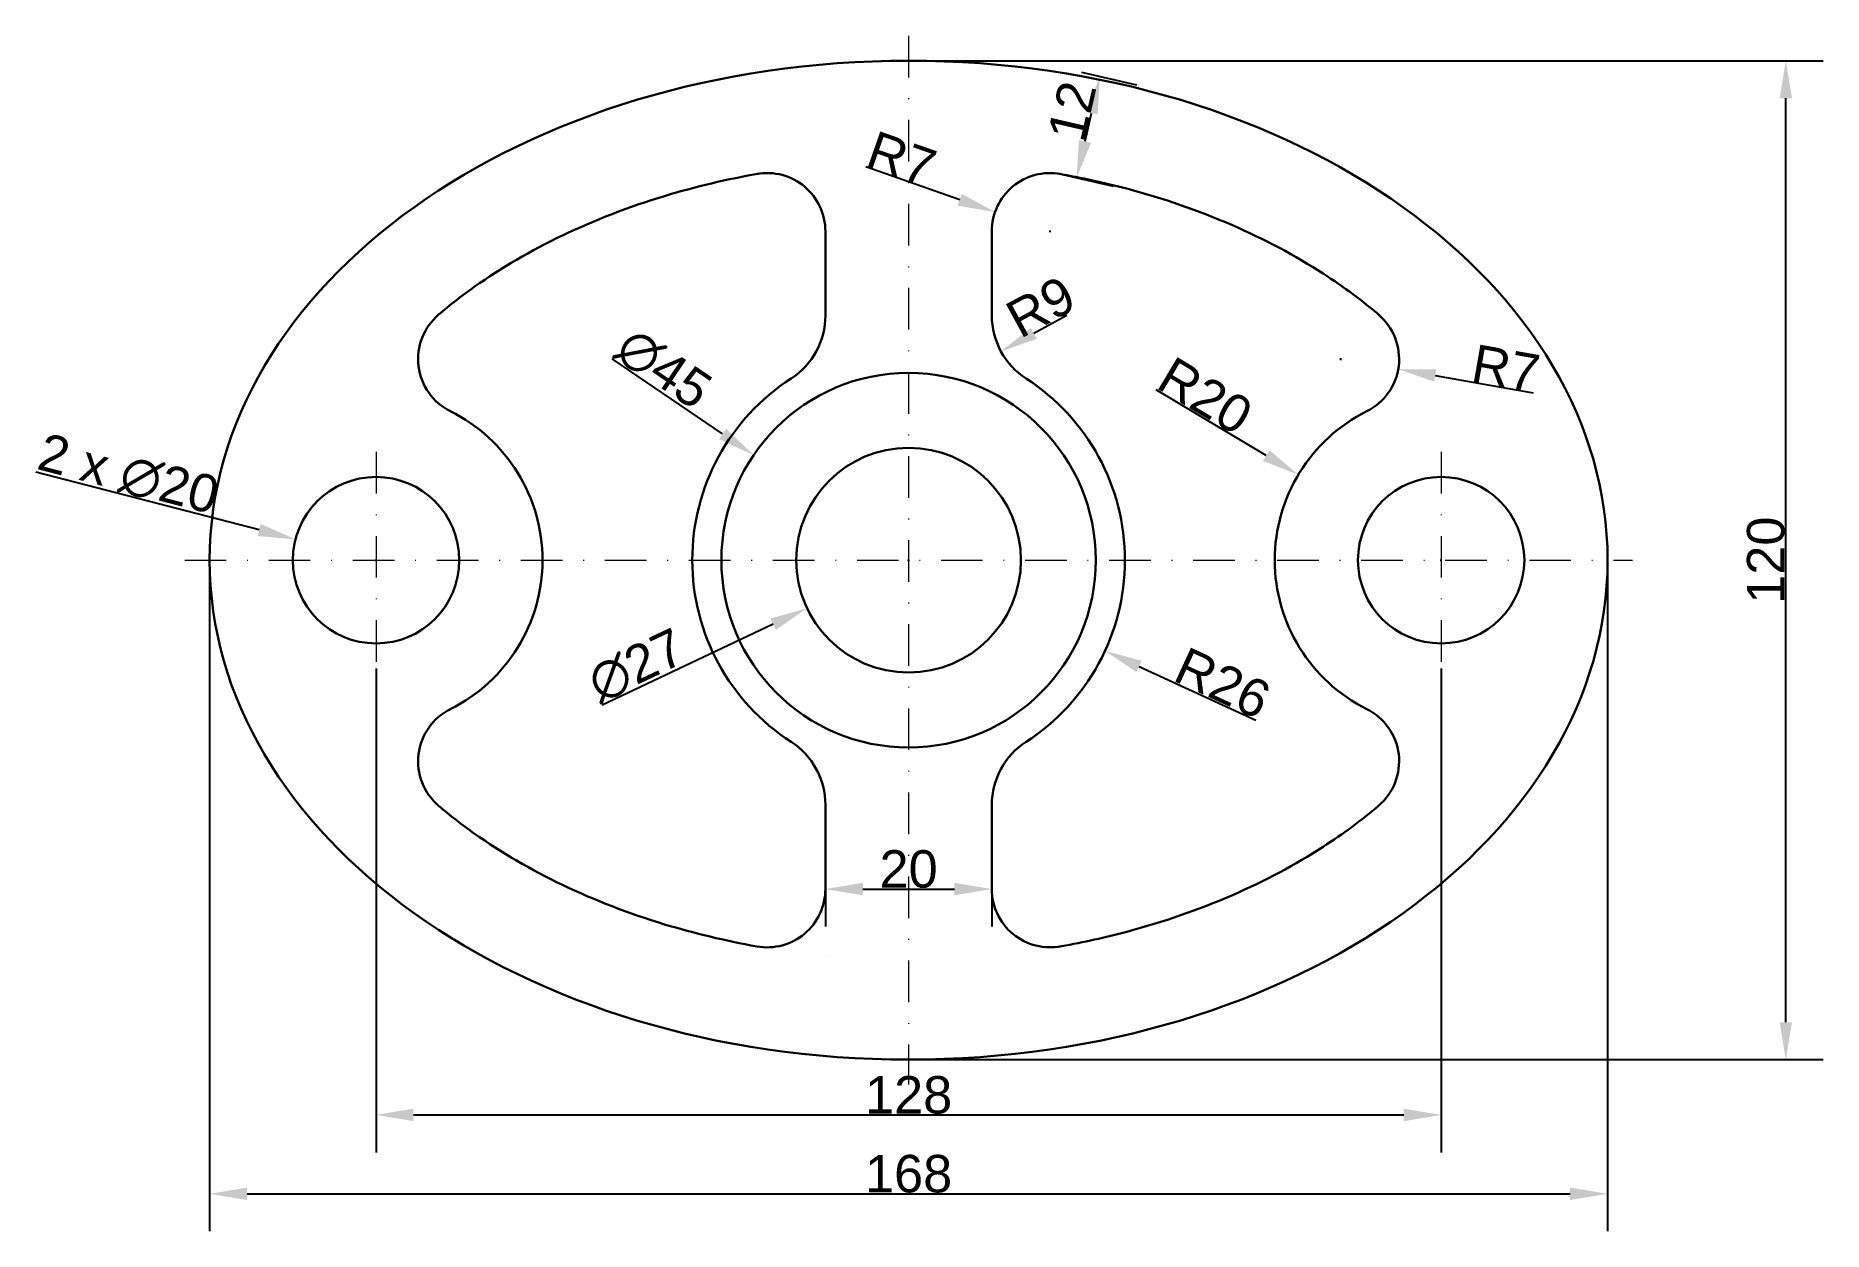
# Model space of a CAD drawing. Header units: inches. Extents: x -21 to 194, y -81 to 63.
import ezdxf

# ---------------------------------------------------------------- set-up
doc = ezdxf.new("R2010")
doc.units = ezdxf.units.IN
doc.header["$LTSCALE"] = 10
doc.header["$MEASUREMENT"] = 0
doc.linetypes.add('DASHDOT', pattern=[1, 0.5, -0.25, 0, -0.25])
doc.layers.add('BLU', color=5, linetype='Continuous', lineweight=30)
doc.layers.add('RED', color=1, linetype='DASHDOT', lineweight=20)
doc.styles.add('Text 4.5', font='arial.ttf')
doc.dimstyles.new('Cote 4.5', dxfattribs={"dimtxt": 4.5, "dimasz": 4.5, "dimexe": 4.5, "dimexo": 0, "dimgap": 0.09, "dimtad": 1, "dimdec": 0, "dimzin": 0, "dimdsep": 46, "dimtxsty": 'Text 4.5', "dimcen": 0.09, "dimadec": 0, "dimazin": 0, "dimtfac": 1, "dimtdec": 0, "dimtofl": 0, "dimtmove": 0, "dimatfit": 0, "dimfxl": 1, "dimtolj": 1, "dimtzin": 0, "dimarcsym": 1})

# ---------------------------------------------------------------- blocks, each defined once
blk = doc.blocks.new('*D2')
at = {"color": 0, "lineweight": -2, "transparency": 16777216}
for p, q in [((74, -34.45), (74, -44.01)), ((94, -34.45), (94, -44.01)), ((78.5, -39.51), (89.5, -39.51))]:
    blk.add_line(p, q, dxfattribs=at)
at = {"color": 0, "transparency": 16777216}
for points in [[(78.5, -38.76), (78.5, -40.26), (74, -39.51)], [(89.5, -38.76), (89.5, -40.26), (94, -39.51)]]:
    blk.add_solid(points, dxfattribs=at)
at = {"layer": 'Defpoints', "color": 0, "transparency": 16777216}
for p in [(74, -34.45), (94, -34.45), (94, -39.51)]:
    blk.add_point(p, dxfattribs=at)
at = {"color": 0, "transparency": 16777216, "insert": (84, -37.12), "char_height": 4.5, "attachment_point": 5, "style": 'Text 4.5'}
blk.add_mtext('\\A1;20', dxfattribs=at)
blk = doc.blocks.new('*D3')
at = {"color": 0, "lineweight": -2, "transparency": 16777216}
for p, q in [((20, -13), (20, -71.14)), ((148, -13), (148, -71.14)), ((24.5, -66.64), (143.5, -66.64))]:
    blk.add_line(p, q, dxfattribs=at)
at = {"color": 0, "transparency": 16777216}
for points in [[(24.5, -65.89), (24.5, -67.39), (20, -66.64)], [(143.5, -65.89), (143.5, -67.39), (148, -66.64)]]:
    blk.add_solid(points, dxfattribs=at)
at = {"layer": 'Defpoints', "color": 0, "transparency": 16777216}
for p in [(20, -13), (148, -13), (148, -66.64)]:
    blk.add_point(p, dxfattribs=at)
at = {"color": 0, "transparency": 16777216, "insert": (84, -64.26), "char_height": 4.5, "attachment_point": 5, "style": 'Text 4.5'}
blk.add_mtext('\\A1;128', dxfattribs=at)
blk = doc.blocks.new('*D4')
at = {"color": 0, "lineweight": -2, "transparency": 16777216}
for p, q in [((0, 0), (0, -80.62)), ((168, 0), (168, -80.62)), ((4.5, -76.12), (163.5, -76.12))]:
    blk.add_line(p, q, dxfattribs=at)
at = {"color": 0, "transparency": 16777216}
for points in [[(4.5, -75.37), (4.5, -76.87), (0, -76.12)], [(163.5, -75.37), (163.5, -76.87), (168, -76.12)]]:
    blk.add_solid(points, dxfattribs=at)
at = {"layer": 'Defpoints', "color": 0, "transparency": 16777216}
for p in [(0, 0), (168, 0), (168, -76.12)]:
    blk.add_point(p, dxfattribs=at)
at = {"color": 0, "transparency": 16777216, "insert": (84, -73.73), "char_height": 4.5, "attachment_point": 5, "style": 'Text 4.5'}
blk.add_mtext('\\A1;168', dxfattribs=at)
blk = doc.blocks.new('*D5')
at = {"color": 0, "lineweight": -2, "transparency": 16777216}
for p, q in [((84, 60), (193.92, 60)), ((189.42, -55.5), (189.42, 55.5)), ((84, -60), (193.92, -60))]:
    blk.add_line(p, q, dxfattribs=at)
at = {"color": 0, "transparency": 16777216}
for points in [[(188.67, 55.5), (190.17, 55.5), (189.42, 60)], [(188.67, -55.5), (190.17, -55.5), (189.42, -60)]]:
    blk.add_solid(points, dxfattribs=at)
at = {"layer": 'Defpoints', "color": 0, "transparency": 16777216}
for p in [(84, 60), (189.42, 60), (84, -60)]:
    blk.add_point(p, dxfattribs=at)
at = {"color": 0, "transparency": 16777216, "insert": (187.03, 0), "char_height": 4.5, "attachment_point": 5, "rotation": 90, "style": 'Text 4.5'}
blk.add_mtext('\\A1;120', dxfattribs=at)
blk = doc.blocks.new('*D6')
at = {"color": 0, "lineweight": -2, "transparency": 16777216}
for p, q in [((5.96, 3.63), (-20.9, 10.56)), ((19.91, 0), (20.09, 0)), ((20, -0.09), (20, 0.09))]:
    blk.add_line(p, q, dxfattribs=at)
at = {"color": 0, "transparency": 16777216}
blk.add_solid([(6.15, 4.35), (5.77, 2.9), (10.32, 2.5)], dxfattribs=at)
at = {"layer": 'Defpoints', "color": 0, "transparency": 16777216}
for p in [(10.32, 2.5), (29.68, -2.5)]:
    blk.add_point(p, dxfattribs=at)
at = {"color": 0, "transparency": 16777216, "insert": (-9.76, 10.28), "char_height": 4.5, "attachment_point": 5, "rotation": 345.522, "style": 'Text 4.5'}
blk.add_mtext('\\A1;2 x ∅20', dxfattribs=at)
blk = doc.blocks.new('*D7')
at = {"color": 0, "lineweight": -2, "transparency": 16777216}
for p, q in [((61.65, 15.16), (48.37, 24.17)), ((83.91, 0), (84.09, 0)), ((84, -0.09), (84, 0.09))]:
    blk.add_line(p, q, dxfattribs=at)
at = {"color": 0, "transparency": 16777216}
blk.add_solid([(62.08, 15.78), (61.23, 14.53), (65.38, 12.63)], dxfattribs=at)
at = {"layer": 'Defpoints', "color": 0, "transparency": 16777216}
for p in [(65.38, 12.63), (102.62, -12.63)]:
    blk.add_point(p, dxfattribs=at)
at = {"color": 0, "transparency": 16777216, "insert": (54.56, 23), "char_height": 4.5, "attachment_point": 5, "rotation": 325.854, "style": 'Text 4.5'}
blk.add_mtext('\\A1;∅45', dxfattribs=at)
blk = doc.blocks.new('*D8')
at = {"color": 0, "lineweight": -2, "transparency": 16777216}
for p, q in [((84, -0.09), (84, 0.09)), ((83.91, 0), (84.09, 0)), ((67.73, -7.69), (47.17, -17.41))]:
    blk.add_line(p, q, dxfattribs=at)
at = {"color": 0, "transparency": 16777216}
blk.add_solid([(67.41, -7.02), (68.05, -8.37), (71.8, -5.77)], dxfattribs=at)
at = {"layer": 'Defpoints', "color": 0, "transparency": 16777216}
for p in [(96.2, 5.77), (71.8, -5.77)]:
    blk.add_point(p, dxfattribs=at)
at = {"color": 0, "transparency": 16777216, "insert": (51.31, -12.68), "char_height": 4.5, "attachment_point": 5, "rotation": 25.3076, "style": 'Text 4.5'}
blk.add_mtext('\\A1;∅27', dxfattribs=at)
blk = doc.blocks.new('*D9')
at = {"color": 0, "lineweight": -2, "transparency": 16777216}
for p, q in [((135.86, 24.16), (136.04, 24.16)), ((135.95, 24.07), (135.95, 24.25)), ((147.28, 22.18), (159.04, 20.11))]:
    blk.add_line(p, q, dxfattribs=at)
at = {"color": 0, "transparency": 16777216}
blk.add_solid([(147.41, 22.92), (147.15, 21.44), (142.85, 22.95)], dxfattribs=at)
at = {"layer": 'Defpoints', "color": 0, "transparency": 16777216}
for p in [(135.95, 24.16), (142.85, 22.95)]:
    blk.add_point(p, dxfattribs=at)
at = {"color": 0, "transparency": 16777216, "insert": (155.78, 23.06), "char_height": 4.5, "attachment_point": 5, "rotation": 350.0449, "style": 'Text 4.5'}
blk.add_mtext('\\A1;R7', dxfattribs=at)
blk = doc.blocks.new('*D10')
at = {"color": 0, "lineweight": -2, "transparency": 16777216}
for p, q in [((90.14, 43.3), (78.87, 47.24)), ((100.91, 39.51), (101.09, 39.51)), ((101, 39.42), (101, 39.6))]:
    blk.add_line(p, q, dxfattribs=at)
at = {"color": 0, "transparency": 16777216}
blk.add_solid([(90.39, 44.01), (89.9, 42.59), (94.39, 41.82)], dxfattribs=at)
at = {"layer": 'Defpoints', "color": 0, "transparency": 16777216}
for p in [(94.39, 41.82), (101, 39.51)]:
    blk.add_point(p, dxfattribs=at)
at = {"color": 0, "transparency": 16777216, "insert": (83.16, 48.22), "char_height": 4.5, "attachment_point": 5, "rotation": 340.7529, "style": 'Text 4.5'}
blk.add_mtext('\\A1;R7', dxfattribs=at)
blk = doc.blocks.new('*D11')
at = {"color": 0, "lineweight": -2, "transparency": 16777216}
for p, q in [((126.97, 12.57), (113.74, 20.48)), ((147.91, 0), (148.09, 0)), ((148, -0.09), (148, 0.09))]:
    blk.add_line(p, q, dxfattribs=at)
at = {"color": 0, "transparency": 16777216}
blk.add_solid([(127.36, 13.22), (126.59, 11.93), (130.83, 10.26)], dxfattribs=at)
at = {"layer": 'Defpoints', "color": 0, "transparency": 16777216}
for p in [(130.83, 10.26), (148, 0)]:
    blk.add_point(p, dxfattribs=at)
at = {"color": 0, "transparency": 16777216, "insert": (119.65, 19.73), "char_height": 4.5, "attachment_point": 5, "rotation": 329.125, "style": 'Text 4.5'}
blk.add_mtext('\\A1;R20', dxfattribs=at)
blk = doc.blocks.new('*D12')
at = {"color": 0, "lineweight": -2, "transparency": 16777216}
blk.add_line((103, 29.39), (99.05, 27.24), dxfattribs=at)
at = {"color": 0, "transparency": 16777216}
blk.add_solid([(98.69, 27.9), (99.41, 26.58), (95.1, 25.09)], dxfattribs=at)
at = {"layer": 'Defpoints', "color": 0, "transparency": 16777216}
for p in [(103, 29.39), (95.1, 25.09)]:
    blk.add_point(p, dxfattribs=at)
at = {"color": 0, "transparency": 16777216, "insert": (99.88, 30.42), "char_height": 4.5, "attachment_point": 5, "rotation": 28.5608, "style": 'Text 4.5'}
blk.add_mtext('\\A1;R9', dxfattribs=at)
blk = doc.blocks.new('*D13')
at = {"color": 0, "lineweight": -2, "transparency": 16777216}
for p, q in [((84, -0.09), (84, 0.09)), ((83.91, 0), (84.09, 0)), ((111.7, -12.77), (125.71, -19.23))]:
    blk.add_line(p, q, dxfattribs=at)
at = {"color": 0, "transparency": 16777216}
blk.add_solid([(112.01, -12.09), (111.38, -13.45), (107.61, -10.89)], dxfattribs=at)
at = {"layer": 'Defpoints', "color": 0, "transparency": 16777216}
for p in [(84, 0), (107.61, -10.89)]:
    blk.add_point(p, dxfattribs=at)
at = {"color": 0, "transparency": 16777216, "insert": (121.75, -14.78), "char_height": 4.5, "attachment_point": 5, "rotation": 335.2439, "style": 'Text 4.5'}
blk.add_mtext('\\A1;R26', dxfattribs=at)
blk = doc.blocks.new('*D14')
at = {"color": 0, "lineweight": -2, "transparency": 16777216}
for p, q in [((104.79, 58.61), (111.38, 57.09)), ((105.2, 50.32), (105.99, 53.71)), ((101.99, 46.44), (108.58, 44.92))]:
    blk.add_line(p, q, dxfattribs=at)
at = {"color": 0, "transparency": 16777216}
for points in [[(105.26, 53.88), (106.72, 53.55), (107, 58.1)], [(104.47, 50.48), (105.93, 50.15), (104.19, 45.93)]]:
    blk.add_solid(points, dxfattribs=at)
at = {"layer": 'Defpoints', "color": 0, "transparency": 16777216}
for p in [(104.79, 58.61), (107, 58.1), (101.99, 46.44)]:
    blk.add_point(p, dxfattribs=at)
at = {"color": 0, "transparency": 16777216, "insert": (103.63, 53.95), "char_height": 4.5, "attachment_point": 5, "rotation": 77.0043, "style": 'Text 4.5'}
blk.add_mtext('\\A1;12', dxfattribs=at)

msp = doc.modelspace()

# ---------------------------------------------------------------- linework, layer by layer
at = {"layer": 'BLU'}
for p, q in [((66.16, 46.46), (66.15, 46.47)), ((101.99, 46.44), (101.99, 46.44)), ((74, 29.39), (74, 39.51)), ((94, 29.39), (94, 39.51)), ((140.69, 29.32), (140.69, 29.33)), ((74, -39.51), (74, -29.39)), ((94, -39.51), (94, -29.39)), ((74, -47.52), (74, -47.52))]:
    msp.add_line(p, q, dxfattribs=at)
for centre, radius in [((84, 0), 22.5), ((84, 0), 13.5), ((20, 0), 10), ((148, 0), 10)]:
    msp.add_circle(centre, radius, dxfattribs=at)
for centre, radius, start, end in [((67, 39.51), 7, 0, 100.108), ((101, 39.51), 7, 79.894, 180), ((32.05, 24.16), 7, 130.2957, 243.5052), ((65, 29.39), 9, 302.8783, 0), ((103, 29.39), 9, 180, 237.1217), ((135.95, 24.16), 7, 296.4945, 49.7112), ((84, 0), 26, 122.8783, 237.1217), ((84, 0), 26, 302.8783, 57.1217), ((20, 0), 20, 296.4948, 63.5052), ((148, 0), 20, 116.4945, 243.5055), ((32.05, -24.16), 7, 116.4948, 229.7043), ((135.95, -24.16), 7, 310.2888, 63.5055), ((65, -29.39), 9, 0, 57.1217), ((103, -29.39), 9, 122.8783, 180), ((67, -39.51), 7, 259.892, 0), ((101, -39.51), 7, 180.0067, 281.2302)]:
    msp.add_arc(centre, radius, start, end, dxfattribs=at)
msp.add_ellipse((84, 0), major_axis=(-84, 0), ratio=0.714286, dxfattribs=at)
for points, knots in [([(66.15, 46.47), (62.22, 45.78), (58.37, 44.87), (50.35, 42.44), (46.24, 40.85), (38.58, 37.18), (35.04, 35.11), (30.32, 31.78), (28.88, 30.66), (27.52, 29.5)], [4.9516611, 4.9516611, 4.9516611, 4.9516611, 5.1136004, 5.1136004, 5.302993, 5.302993, 5.4923856, 5.4923856, 5.5831193, 5.5831193, 5.5831193, 5.5831193]), ([(140.69, 29.33), (138.6, 31.11), (136.31, 32.82), (130.48, 36.59), (126.79, 38.56), (118.87, 41.99), (114.63, 43.46), (107.54, 45.35), (104.78, 45.95), (101.99, 46.44)], [3.8370145, 3.8370145, 3.8370145, 3.8370145, 3.9772448, 3.9772448, 4.1666374, 4.1666374, 4.35603, 4.35603, 4.4712189, 4.4712189, 4.4712189, 4.4712189]), ([(65.77, -46.4), (61.97, -45.72), (58.25, -44.83), (50.35, -42.44), (46.24, -40.85), (38.58, -37.18), (35.04, -35.11), (30.32, -31.78), (28.88, -30.66), (27.52, -29.5)], [4.9568877, 4.9568877, 4.9568877, 4.9568877, 5.1136004, 5.1136004, 5.302993, 5.302993, 5.4923856, 5.4923856, 5.5831193, 5.5831193, 5.5831193, 5.5831193]), ([(140.48, -29.5), (138.45, -31.23), (136.23, -32.87), (130.48, -36.59), (126.79, -38.56), (118.87, -41.99), (114.63, -43.46), (107.66, -45.31), (105.03, -45.9), (102.37, -46.38)], [3.8416743, 3.8416743, 3.8416743, 3.8416743, 3.9772448, 3.9772448, 4.1666374, 4.1666374, 4.35603, 4.35603, 4.4660098, 4.4660098, 4.4660098, 4.4660098])]:
    msp.add_open_spline(points, degree=3, knots=knots, dxfattribs=at)
at = {"layer": 'RED'}
for p, q in [((84, 63), (84, -63)), ((20, 13), (20, -13)), ((148, 13), (148, -13)), ((-3, 0), (171, 0))]:
    msp.add_line(p, q, dxfattribs=at)

# ---------------------------------------------------------------- dimensions: what is measured, and where the dimension line sits
dim = msp.add_linear_dim(base=(189.42, 60), p1=(84, -60), p2=(84, 60), angle=90, dimstyle='Cote 4.5')
dim.commit()
dim.dimension.update_dxf_attribs({"geometry": '*D5', "text_midpoint": (187.03, 0)})
dim = msp.add_linear_dim(base=(107, 58.1), p1=(101.99, 46.44), p2=(104.79, 58.61), angle=77.0043, dimstyle='Cote 4.5')
dim.commit()
dim.dimension.update_dxf_attribs({"geometry": '*D14', "text_midpoint": (105.92, 53.42), "dimtype": 161})
for center, mpoint, picture, middle in [((101, 39.51), (94.39, 41.82), '*D10', (83.16, 48.22)), ((103, 29.39), (95.1, 25.09), '*D12', (99.88, 30.42)), ((135.95, 24.16), (142.85, 22.95), '*D9', (155.78, 23.06))]:
    dim = msp.add_radius_dim(center=center, mpoint=mpoint, dimstyle='Cote 4.5')
    dim.commit()
    dim.dimension.update_dxf_attribs({"geometry": picture, "text_midpoint": middle})
for p1, p2, picture, middle in [((102.62, -12.63), (65.38, 12.63), '*D7', (53.15, 20.92)), ((96.2, 5.77), (71.8, -5.77), '*D8', (52.38, -14.95))]:
    dim = msp.add_diameter_dim_2p(p1=p1, p2=p2, dimstyle='Cote 4.5')
    dim.commit()
    dim.dimension.update_dxf_attribs({"geometry": picture, "text_midpoint": middle, "dimtype": 163})
for center, mpoint, picture, middle in [((148, 0), (130.83, 10.26), '*D11', (118.42, 17.68)), ((84, 0), (107.61, -10.89), '*D13', (120.75, -16.94))]:
    dim = msp.add_radius_dim(center=center, mpoint=mpoint, dimstyle='Cote 4.5')
    dim.commit()
    dim.dimension.update_dxf_attribs({"geometry": picture, "text_midpoint": middle, "dimtype": 164})
dim = msp.add_diameter_dim_2p(p1=(29.68, -2.5), p2=(10.32, 2.5), text='2 x <>', dimstyle='Cote 4.5')
dim.commit()
dim.dimension.update_dxf_attribs({"geometry": '*D6', "text_midpoint": (-10.39, 7.85), "dimtype": 163})
for base, p1, p2, picture, middle in [((168, -76.12), (0, 0), (168, 0), '*D4', (84, -73.73)), ((148, -66.64), (20, -13), (148, -13), '*D3', (84, -64.26)), ((94, -39.51), (74, -34.45), (94, -34.45), '*D2', (84, -37.12))]:
    dim = msp.add_linear_dim(base=base, p1=p1, p2=p2, dimstyle='Cote 4.5')
    dim.commit()
    dim.dimension.update_dxf_attribs({"geometry": picture, "text_midpoint": middle})

doc.saveas('drawing.dxf')
